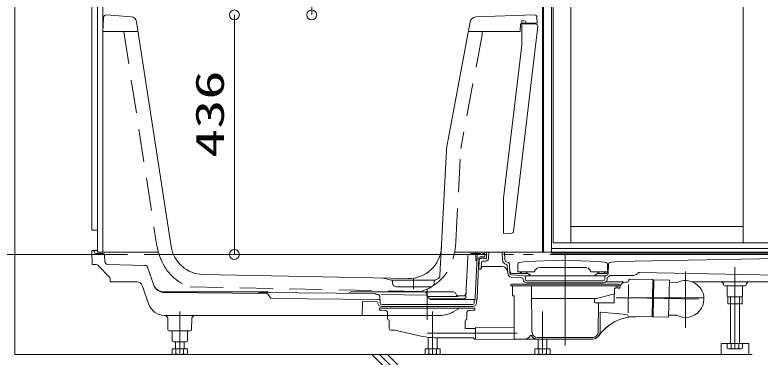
# Model space of a CAD drawing. Units: millimetres on the paper. Extents: x -305 to 305, y -152 to 152.
# Drawn here: x -253.09 to -207.9, y -97.58 to -76.82 of the extents above; entities that cross this region are included whole.
import ezdxf
from ezdxf.enums import TextEntityAlignment as Align

# ---------------------------------------------------------------- set-up
doc = ezdxf.new("R2010")
doc.units = ezdxf.units.MM
for name, pattern in [('DASHED2', [3, 2, -1]), ('LONG_CHAIN', [21, 18, -1, 1, -1]), ('LONG_DOUBLE_CHAIN', [21.8, 18, -1, 0.6, -0.6, 0.6, -1])]:
    doc.linetypes.add(name, pattern=pattern)
doc.layers.add('0-0_0', color=7, linetype='Continuous', lineweight=9)
doc.layers.add('0-1_VIEW0001', color=7, linetype='Continuous', lineweight=9)
doc.styles.add('ＭＳ ゴシック', font='')
doc.styles.get('ＭＳ ゴシック').set_extended_font_data('MS Gothic')

# ---------------------------------------------------------------- blocks, each defined once
blk = doc.blocks.new('_ORIGIN')
at = {"layer": '0-0_0'}
blk.add_line((0, 0), (-1, 0), dxfattribs=at)
blk.add_circle((0, 0), 0.5, dxfattribs=at)

msp = doc.modelspace()

# ---------------------------------------------------------------- linework, layer by layer
at = {"layer": '0-0_0'}
for p, q in [((-239.781, -90.754), (-239.781, -77.42)), ((-245.008, -91.354), (-239.781, -91.354))]:
    msp.add_line(p, q, dxfattribs=at)
at = {"layer": '0-1_VIEW0001'}
for p, q in [((-253.091, -14.02), (-253.091, -97.42)), ((-248.425, -89.887), (-248.425, -25.187)), ((-248.091, -91.22), (-248.091, -25.187)), ((-247.758, -77.82), (-247.758, -25.187)), ((-221.091, -91.22), (-221.091, -25.187)), ((-247.535, -76.821), (-246.049, -76.932)), ((-221.603, -76.82), (-225.131, -76.943)), ((-243.615, -90.87), (-245.714, -77.242)), ((-226.864, -84.601), (-225.479, -77.242)), ((-222.351, -77.17), (-222.351, -77.362)), ((-222.205, -77.175), (-222.351, -77.17)), ((-222.108, -77.306), (-222.108, -77.275)), ((-221.431, -76.984), (-221.425, -77.32)), ((-222.862, -89.981), (-221.375, -77.504)), ((-222.43, -77.385), (-222.441, -77.804)), ((-221.425, -77.32), (-222.363, -77.32)), ((-221.471, -77.392), (-222.351, -77.362)), ((-222.351, -78.652), (-222.351, -77.362)), ((-247.758, -91.22), (-247.758, -77.82)), ((-222.458, -77.82), (-225.588, -77.82)), ((-223.458, -87.939), (-222.351, -78.652)), ((-226.917, -85.043), (-227.315, -92.638)), ((-223.458, -87.939), (-223.458, -90.087)), ((-248.091, -89.887), (-248.425, -89.887)), ((-223.458, -90.087), (-222.958, -90.069)), ((-248.41, -91.954), (-248.425, -91.12)), ((-248.091, -91.12), (-248.425, -91.12)), ((-248.291, -91.153), (-248.29, -91.189)), ((-248.091, -91.22), (-244.384, -91.22)), ((-226.431, -91.22), (-220.541, -91.22)), ((-224.5, -91.572), (-224.484, -91.22)), ((-224.363, -91.578), (-224.348, -91.22)), ((-223.516, -91.682), (-223.545, -91.22)), ((-223.38, -91.674), (-223.408, -91.22)), ((-248.19, -91.287), (-247.754, -91.287)), ((-247.636, -91.798), (-247.654, -91.383)), ((-225.736, -93.901), (-225.629, -91.449)), ((-225.529, -91.354), (-224.962, -91.354)), ((-225.458, -91.354), (-225.425, -91.287)), ((-225.425, -91.287), (-224.858, -91.287)), ((-225.173, -93.985), (-225.062, -91.449)), ((-225.053, -93.99), (-224.947, -91.554)), ((-224.962, -91.354), (-224.8, -91.354)), ((-224.954, -92.254), (-224.929, -91.683)), ((-224.88, -91.49), (-224.631, -91.49)), ((-224.858, -91.287), (-224.825, -91.354)), ((-224.829, -91.587), (-224.631, -91.587)), ((-224.729, -91.324), (-224.721, -91.316)), ((-224.65, -91.287), (-224.594, -91.287)), ((-224.594, -91.287), (-224.597, -91.457)), ((-219.875, -91.704), (-222.09, -91.787)), ((-219.875, -91.704), (-217.659, -91.787)), ((-195.258, -91.354), (-216.591, -91.787)), ((-248.29, -91.954), (-248.41, -91.954)), ((-248.29, -91.954), (-248.233, -91.954)), ((-247.993, -92.056), (-247.368, -92.706)), ((-245.206, -92.017), (-247.474, -91.958)), ((-244.668, -93.217), (-245.053, -92.128)), ((-224.816, -92.222), (-224.798, -91.821)), ((-224.731, -91.757), (-224.55, -91.757)), ((-224.714, -92.087), (-223.544, -92.087)), ((-223.154, -91.845), (-223.245, -91.828)), ((-223.205, -92.508), (-223.235, -92.019)), ((-223.069, -92.5), (-223.103, -91.931)), ((-222.591, -91.94), (-222.599, -92.38)), ((-222.505, -91.842), (-222.09, -91.787)), ((-218.496, -92.147), (-221.253, -92.147)), ((-217.245, -91.842), (-217.659, -91.787)), ((-217.158, -91.94), (-217.15, -92.38)), ((-217.12, -92.52), (-217.095, -91.937)), ((-217.008, -91.842), (-216.591, -91.787)), ((-241.678, -92.565), (-229.262, -92.813)), ((-224.954, -92.254), (-224.849, -92.254)), ((-222.976, -92.593), (-222.227, -92.647)), ((-221.995, -92.504), (-222.911, -92.504)), ((-222.566, -92.414), (-221.657, -92.414)), ((-222.45, -92.442), (-222.45, -92.414)), ((-222.322, -92.502), (-222.439, -92.458)), ((-222.31, -92.504), (-222.156, -92.504)), ((-222.144, -92.502), (-222.027, -92.458)), ((-222.016, -92.442), (-222.016, -92.414)), ((-221.542, -92.314), (-221.571, -92.364)), ((-218.207, -92.314), (-218.179, -92.364)), ((-217.184, -92.414), (-218.092, -92.414)), ((-217.215, -92.504), (-217.755, -92.504)), ((-217.733, -92.442), (-217.733, -92.414)), ((-217.605, -92.502), (-217.722, -92.458)), ((-217.439, -92.504), (-217.594, -92.504)), ((-217.427, -92.502), (-217.311, -92.458)), ((-217.3, -92.442), (-217.3, -92.414)), ((-217.248, -92.631), (-217.187, -92.609)), ((-216.922, -92.62), (-215.579, -92.62)), ((-215.308, -92.487), (-215.344, -92.523)), ((-195.787, -92.826), (-215.187, -92.438)), ((-247.318, -93.02), (-247.322, -92.819)), ((-247.318, -93.02), (-245.684, -93.02)), ((-230.74, -92.788), (-230.268, -92.903)), ((-227.654, -92.92), (-230.196, -92.92)), ((-230.186, -93.099), (-230.192, -92.995)), ((-227.663, -93.099), (-227.657, -92.982)), ((-227.663, -93.099), (-227.657, -92.982)), ((-227.663, -93.099), (-227.657, -92.982)), ((-227.594, -92.894), (-227.463, -92.843)), ((-222.986, -92.729), (-222.328, -92.777)), ((-222.266, -92.84), (-222.265, -92.864)), ((-217.312, -92.654), (-222.138, -92.654)), ((-222.134, -92.743), (-222.129, -92.858)), ((-221.748, -93.074), (-222.046, -93.074)), ((-221.748, -92.954), (-222.029, -92.954)), ((-217.701, -92.954), (-221.748, -92.954)), ((-217.701, -93.074), (-221.748, -93.074)), ((-217.42, -92.954), (-217.701, -92.954)), ((-217.701, -93.074), (-217.404, -93.074)), ((-217.321, -92.858), (-217.315, -92.721)), ((-217.263, -93.02), (-216.178, -93.02)), ((-217.184, -92.864), (-217.181, -92.796)), ((-216.081, -93.037), (-215.938, -93.037)), ((-215.87, -92.918), (-215.871, -92.972)), ((-214.419, -92.881), (-215.802, -92.853)), ((-214.403, -92.898), (-214.448, -95.131)), ((-214.405, -93.012), (-214.337, -93.014)), ((-214.335, -92.899), (-214.38, -95.132)), ((-213.402, -92.918), (-214.335, -92.899)), ((-213.402, -92.918), (-213.447, -95.151)), ((-212.901, -93.045), (-213.404, -93.035)), ((-212.005, -93.02), (-207.942, -93.02)), ((-210.277, -93.02), (-210.356, -93.02)), ((-208.494, -93.02), (-208.573, -93.02)), ((-208.425, -93.02), (-199.425, -93.02)), ((-245.369, -93.242), (-244.964, -94.387)), ((-229.953, -93.32), (-227.896, -93.32)), ((-223.008, -93.187), (-223.008, -93.254)), ((-216.441, -93.254), (-223.008, -93.254)), ((-216.64, -93.154), (-222.975, -93.154)), ((-222.925, -93.27), (-222.925, -93.837)), ((-222.908, -93.254), (-222.863, -93.254)), ((-222.46, -93.254), (-222.692, -93.254)), ((-221.757, -93.254), (-221.733, -96.057)), ((-216.991, -93.154), (-216.475, -93.154)), ((-216.725, -93.42), (-216.725, -93.754)), ((-216.725, -93.437), (-216.725, -93.504)), ((-216.708, -93.404), (-216.638, -93.404)), ((-216.621, -93.287), (-216.622, -93.387)), ((-216.621, -93.287), (-216.587, -93.254)), ((-216.525, -93.254), (-216.525, -93.387)), ((-216.508, -93.404), (-216.415, -93.404)), ((-216.441, -93.187), (-216.441, -93.254)), ((-216.398, -93.354), (-216.398, -93.387)), ((-215.875, -93.181), (-215.91, -94.894)), ((-210.11, -93.184), (-210.11, -93.188)), ((-210.043, -93.254), (-208.806, -93.254)), ((-209.887, -93.254), (-209.887, -93.875)), ((-208.963, -93.254), (-208.963, -93.875)), ((-208.739, -93.184), (-208.739, -93.188)), ((-244.054, -93.62), (-237.816, -93.62)), ((-237.815, -93.723), (-244.046, -93.661)), ((-238.224, -93.652), (-231.29, -93.722)), ((-237.615, -93.971), (-237.73, -93.773)), ((-232.808, -93.706), (-232.787, -93.67)), ((-232.7, -93.62), (-228.265, -93.62)), ((-231.062, -93.791), (-231.142, -93.79)), ((-230.963, -93.886), (-230.946, -94.291)), ((-228.149, -93.82), (-230.878, -93.792)), ((-228.207, -93.62), (-226.483, -93.62)), ((-227.966, -94.037), (-228.178, -93.67)), ((-228.041, -93.908), (-226.201, -93.908)), ((-226.287, -93.858), (-226.396, -93.67)), ((-226.224, -93.868), (-225.894, -93.868)), ((-222.908, -93.854), (-222.825, -93.854)), ((-222.808, -93.87), (-222.808, -95.7)), ((-222.808, -93.87), (-222.808, -95.726)), ((-217.82, -94.02), (-216.725, -93.747)), ((-216.752, -93.754), (-216.752, -94.287)), ((-209.808, -93.92), (-209.887, -93.875)), ((-209.858, -93.92), (-208.991, -93.92)), ((-209.808, -93.92), (-209.041, -93.92)), ((-209.691, -93.92), (-209.691, -96.754)), ((-209.158, -93.92), (-209.158, -96.754)), ((-208.963, -93.875), (-209.041, -93.92)), ((-208.991, -93.92), (-208.991, -94.354)), ((-237.53, -94.021), (-231.049, -94.086)), ((-232.017, -94.213), (-232.031, -95.054)), ((-232.017, -94.213), (-231.149, -94.222)), ((-231.083, -94.285), (-231.082, -94.296)), ((-230.95, -94.182), (-230.946, -94.291)), ((-230.531, -94.387), (-230.846, -94.387)), ((-225.651, -94.387), (-230.531, -94.387)), ((-225.902, -94.054), (-227.899, -94.054)), ((-225.228, -94.087), (-227.88, -94.087)), ((-225.337, -94.387), (-225.651, -94.387)), ((-225.237, -94.291), (-225.231, -94.139)), ((-225.101, -94.297), (-225.093, -94.124)), ((-221.75, -94.02), (-217.82, -94.02)), ((-217.942, -94.037), (-217.942, -94.254)), ((-217.909, -94.287), (-216.752, -94.287)), ((-217.702, -94.303), (-217.717, -96.057)), ((-230.991, -94.62), (-230.991, -94.704)), ((-225.208, -94.604), (-230.975, -94.604)), ((-230.871, -94.737), (-230.958, -94.737)), ((-230.871, -94.737), (-230.651, -94.747)), ((-225.651, -94.507), (-230.862, -94.507)), ((-226.09, -94.599), (-226.509, -94.836)), ((-225.651, -94.507), (-225.32, -94.507)), ((-225.312, -94.737), (-225.532, -94.747)), ((-225.315, -94.604), (-225.208, -94.604)), ((-225.312, -94.737), (-225.225, -94.737)), ((-225.191, -94.62), (-225.191, -94.704)), ((-217.608, -94.896), (-217.608, -96.054)), ((-217.572, -94.863), (-215.975, -94.988)), ((-232.031, -95.054), (-244.021, -95.054)), ((-243.894, -95.118), (-243.822, -95.189)), ((-243.822, -95.189), (-243.808, -95.922)), ((-242.36, -95.189), (-242.375, -95.922)), ((-242.36, -95.189), (-242.289, -95.118)), ((-227.698, -95.054), (-232.031, -95.054)), ((-230.491, -94.913), (-230.491, -95.265)), ((-230.462, -95.32), (-230.421, -95.347)), ((-227.698, -95.054), (-227.331, -95.054)), ((-225.721, -95.32), (-225.762, -95.347)), ((-225.691, -94.913), (-225.691, -95.22)), ((-225.691, -95.22), (-225.691, -95.265)), ((-214.465, -95.147), (-215.848, -95.119)), ((-214.446, -95.012), (-214.378, -95.013)), ((-213.447, -95.151), (-214.38, -95.132)), ((-212.942, -95.045), (-213.445, -95.034)), ((-230.391, -95.854), (-230.391, -95.403)), ((-225.791, -95.813), (-225.791, -95.403)), ((-225.158, -96.408), (-225.158, -95.796)), ((-225.142, -95.779), (-222.841, -95.759)), ((-222.808, -96.508), (-222.808, -95.759)), ((-243.741, -95.987), (-242.442, -95.987)), ((-243.553, -95.987), (-243.553, -96.608)), ((-242.63, -95.987), (-242.63, -96.608)), ((-230.058, -95.954), (-230.291, -95.954)), ((-230.058, -95.954), (-228.37, -96.326)), ((-225.758, -95.846), (-225.158, -95.849)), ((-243.553, -96.608), (-243.475, -96.654)), ((-242.708, -96.654), (-243.475, -96.654)), ((-243.358, -96.654), (-243.358, -97.087)), ((-242.825, -96.654), (-242.825, -97.087)), ((-242.708, -96.654), (-242.63, -96.608)), ((-228.025, -96.383), (-228.025, -97.087)), ((-225.275, -96.404), (-227.653, -96.404)), ((-227.491, -96.403), (-227.491, -97.087)), ((-225.258, -96.42), (-225.258, -96.454)), ((-225.191, -96.487), (-225.225, -96.487)), ((-225.158, -96.47), (-225.158, -96.408)), ((-225.158, -96.409), (-225.158, -96.454)), ((-225.142, -96.487), (-222.808, -96.507)), ((-218.041, -96.487), (-222.808, -96.487)), ((-221.399, -96.387), (-218.05, -96.387)), ((-221.358, -96.487), (-221.358, -97.087)), ((-220.825, -96.487), (-220.825, -97.087)), ((-243.553, -97.087), (-243.553, -97.375)), ((-243.553, -97.087), (-242.63, -97.087)), ((-243.322, -97.087), (-243.322, -97.375)), ((-242.86, -97.087), (-242.86, -97.375)), ((-242.63, -97.087), (-242.63, -97.375)), ((-228.22, -97.087), (-228.22, -97.375)), ((-228.22, -97.087), (-227.296, -97.087)), ((-227.989, -97.087), (-227.989, -97.375)), ((-227.527, -97.087), (-227.527, -97.375)), ((-227.296, -97.087), (-227.296, -97.375)), ((-221.553, -97.087), (-220.629, -97.087)), ((-221.553, -97.087), (-221.553, -97.375)), ((-221.322, -97.087), (-221.322, -97.375)), ((-220.86, -97.087), (-220.86, -97.375)), ((-220.629, -97.087), (-220.629, -97.375)), ((-210.258, -96.754), (-210.258, -97.42)), ((-209.887, -96.754), (-209.887, -97.042)), ((-209.887, -96.754), (-208.963, -96.754)), ((-209.808, -97.087), (-209.887, -97.042)), ((-209.808, -97.087), (-209.041, -97.087)), ((-209.656, -96.754), (-209.656, -97.042)), ((-209.194, -96.754), (-209.194, -97.042)), ((-208.963, -97.042), (-209.041, -97.087)), ((-208.963, -96.754), (-208.963, -97.042)), ((-208.383, -97.42), (-253.091, -97.42)), ((-208.383, -97.42), (-253.091, -97.42)), ((-208.383, -97.42), (-253.091, -97.42)), ((-243.475, -97.42), (-243.553, -97.375)), ((-243.475, -97.42), (-242.708, -97.42)), ((-242.63, -97.375), (-242.708, -97.42)), ((-231.443, -97.42), (-227.443, -101.42)), ((-230.971, -97.42), (-226.971, -101.42)), ((-230.5, -97.42), (-226.5, -101.42)), ((-228.141, -97.42), (-228.22, -97.375)), ((-228.141, -97.42), (-227.375, -97.42)), ((-227.296, -97.375), (-227.375, -97.42)), ((-221.475, -97.42), (-221.553, -97.375)), ((-221.475, -97.42), (-220.708, -97.42)), ((-220.629, -97.375), (-220.708, -97.42)), ((-208.591, -97.42), (-210.258, -97.42))]:
    msp.add_line(p, q, dxfattribs=at)
at = {"layer": '0-1_VIEW0001', "color": 5}
for p, q in [((-221.041, -25.187), (-221.041, -91.22)), ((-220.541, -25.187), (-220.541, -91.27)), ((-220.441, -27.787), (-220.441, -90.654)), ((-219.375, -60.212), (-219.375, -90.654)), ((-208.925, -60.212), (-208.925, -90.654)), ((-208.925, -89.654), (-219.375, -89.654)), ((-220.441, -90.654), (-195.075, -90.654)), ((-221.041, -91.22), (-194.475, -91.22)), ((-220.541, -90.987), (-194.975, -90.987)), ((-220.541, -91.27), (-194.975, -91.27))]:
    msp.add_line(p, q, dxfattribs=at)
at = {"layer": '0-1_VIEW0001', "color": 4, "linetype": 'DASHED2'}
for p, q in [((-246.488, -77.82), (-244.518, -90.613)), ((-224.758, -78.025), (-226.056, -84.922)), ((-226.352, -90.568), (-226.056, -84.922)), ((-228.457, -93.596), (-242.512, -93.315))]:
    msp.add_line(p, q, dxfattribs=at)
at = {"layer": '0-1_VIEW0001', "color": 4}
msp.add_line((-224.758, -78.025), (-224.758, -77.82), dxfattribs=at)
at = {"layer": '0-1_VIEW0001', "linetype": 'LONG_CHAIN'}
for p, q in [((-225.141, -91.22), (-225.141, -91.57)), ((-219.725, -91.27), (-219.725, -93.763)), ((-225.144, -91.434), (-225.144, -91.74)), ((-209.425, -92.122), (-209.425, -97.087)), ((-212.425, -92.389), (-212.425, -95.81)), ((-228.925, -93.454), (-228.925, -92.787)), ((-219.725, -92.916), (-219.725, -96.879)), ((-219.725, -92.963), (-219.725, -93.895)), ((-228.091, -93.458), (-228.091, -95.078)), ((-228.091, -93.458), (-228.091, -95.318)), ((-216.629, -93.987), (-211.31, -93.987)), ((-215.786, -93.986), (-211.629, -94.071)), ((-243.091, -94.82), (-243.091, -97.42)), ((-227.758, -94.82), (-227.758, -97.42)), ((-221.091, -94.82), (-221.091, -97.42)), ((-228.091, -96.12), (-223.856, -96.12)), ((-225.449, -96.12), (-222.627, -96.12))]:
    msp.add_line(p, q, dxfattribs=at)
at = {"layer": '0-1_VIEW0001', "linetype": 'LONG_DOUBLE_CHAIN'}
msp.add_line((-264.254, -91.354), (-181.091, -91.354), dxfattribs=at)
at = {"layer": '0-1_VIEW0001', "linetype": 'DASHED2'}
msp.add_line((-217.83, -94.287), (-217.072, -94.287), dxfattribs=at)
at = {"layer": '0-1_VIEW0001', "color": 2}
msp.add_line((-219.725, -95.621), (-219.716, -95.621), dxfattribs=at)
at = {"layer": '0-1_VIEW0001'}
for points in [[(-245.62, -77.82), (-247.758, -77.82), (-247.714, -76.978)], [(-209.858, -93.92), (-209.858, -94.354), (-208.991, -94.354)], [(-210.258, -96.754), (-208.591, -96.754), (-208.591, -97.42)]]:
    msp.add_lwpolyline(points, dxfattribs=at)
for centre, radius, start, end in [((-247.548, -76.987), 0.167, 86.7931, 177), ((-221.597, -76.987), 0.167, 1, 91.4971), ((-246.076, -77.297), 0.367, 8.7541, 85.7239), ((-225.119, -77.31), 0.367, 91.9966, 169.34), ((-222.208, -77.275), 0.1, 0, 88.0002), ((-222.363, -77.387), 0.0667, 90, 178.5), ((-222.041, -77.306), 0.0667, 180, 268), ((-221.475, -77.492), 0.1, 353.2049, 88), ((-222.458, -77.804), 0.0167, 270, 358.5), ((-223.588, -85.218), 3.333, 169.34, 177), ((-222.961, -89.969), 0.1, 272, 353.2049), ((-248.324, -91.154), 0.0333, 1, 90), ((-248.19, -91.187), 0.1, 181, 270), ((-241.638, -90.566), 2, 188.7541, 268.8542), ((-229.222, -90.814), 2, 268.8542, 357), ((-247.754, -91.387), 0.1, 2.5, 90), ((-225.529, -91.454), 0.1, 90, 177.5), ((-224.962, -91.454), 0.1, 90, 177.5), ((-224.88, -91.557), 0.0667, 90, 177.5), ((-224.829, -91.687), 0.1, 90, 177.5), ((-224.8, -91.254), 0.1, 270, 315), ((-224.65, -91.387), 0.1, 90, 135), ((-224.631, -91.457), 0.0333, 270, 359), ((-224.631, -91.654), 0.0667, 45.5847, 90), ((-224.55, -91.57), 0.05, 225.5847, 357.5), ((-224.55, -91.57), 0.187, 270, 357.5), ((-223.214, -91.664), 0.303, 183.5, 256.2892), ((-223.214, -91.664), 0.167, 183.5, 259.2782), ((-248.233, -92.287), 0.333, 43.8562, 90), ((-247.469, -91.791), 0.167, 182.5, 268.4951), ((-245.21, -92.184), 0.167, 19.5024, 88.4951), ((-224.714, -92.187), 0.1, 90, 177.5), ((-224.731, -91.824), 0.0667, 90, 177.5), ((-223.544, -92.42), 0.333, 3.5, 90), ((-223.301, -92.023), 0.0667, 3.5, 76.2892), ((-223.203, -91.937), 0.1, 3.5, 79.2782), ((-222.491, -91.941), 0.1, 97.5946, 179), ((-221.253, -92.48), 0.333, 90, 150), ((-218.496, -92.48), 0.333, 30, 90), ((-217.258, -91.941), 0.1, 1, 82.4054), ((-216.995, -91.942), 0.1, 97.5946, 177.5), ((-227.548, -92.625), 0.233, 291.4815, 357), ((-224.849, -92.22), 0.0333, 270, 357.5), ((-222.969, -92.493), 0.237, 183.5, 265.8794), ((-222.911, -92.337), 0.167, 183.5, 270), ((-222.969, -92.493), 0.1, 183.5, 265.8794), ((-222.566, -92.38), 0.0333, 179, 270), ((-222.433, -92.442), 0.0167, 180, 249.444), ((-222.31, -92.47), 0.0333, 249.444, 270), ((-222.156, -92.47), 0.0333, 270, 290.5561), ((-222.033, -92.442), 0.0167, 290.5561, 0), ((-221.995, -92.604), 0.1, 25.5556, 90), ((-221.817, -92.512), 0.1, 207.3269, 272.6017), ((-221.657, -92.314), 0.1, 270, 330), ((-218.092, -92.314), 0.1, 210, 270), ((-217.935, -92.516), 0.1, 268.5795, 334.0747), ((-217.755, -92.604), 0.1, 90, 155.6322), ((-217.716, -92.442), 0.0167, 180, 249.444), ((-217.594, -92.47), 0.0333, 249.444, 270), ((-217.439, -92.47), 0.0333, 270, 290.556), ((-217.215, -92.725), 0.1, 109.5042, 177.5), ((-217.316, -92.442), 0.0167, 290.5561, 0), ((-217.215, -92.404), 0.1, 270, 357.5), ((-217.22, -92.515), 0.1, 289.5042, 357.5), ((-217.184, -92.38), 0.0333, 270, 1), ((-216.922, -92.787), 0.167, 90, 137.6433), ((-215.579, -92.287), 0.333, 270, 315), ((-215.19, -92.605), 0.167, 88.8542, 135), ((-247.488, -92.822), 0.167, 1, 43.8562), ((-245.684, -93.354), 0.333, 19.5024, 90), ((-230.78, -92.95), 0.167, 76.341, 88.8542), ((-230.292, -93), 0.1, 3, 76.341), ((-227.557, -92.987), 0.1, 111.4815, 177), ((-222.333, -92.843), 0.0667, 2.5, 85.8794), ((-222.046, -92.854), 0.22, 182.5, 270), ((-222.234, -92.747), 0.1, 2.5, 85.8794), ((-222.029, -92.854), 0.1, 182.5, 270), ((-217.42, -92.854), 0.1, 270, 357.5), ((-217.404, -92.854), 0.22, 270, 357.5442), ((-217.114, -92.799), 0.0667, 110.4347, 177.5), ((-217.22, -92.515), 0.237, 290.4347, 317.6433), ((-216.081, -93.354), 0.317, 90, 180), ((-215.938, -92.97), 0.0667, 270, 358.8333), ((-215.803, -92.919), 0.0667, 88.8333, 178.8333), ((-214.419, -92.897), 0.0167, 358.8333, 88.8333), ((-212.425, -94.055), 1.117, 242.4083, 115.256), ((-210.277, -93.187), 0.167, 1.1546, 90), ((-208.573, -93.187), 0.167, 90, 178.8454), ((-244.054, -92.954), 0.667, 199.5025, 270), ((-244.039, -92.994), 0.667, 199.5025, 269.4271), ((-229.953, -93.087), 0.233, 183, 270), ((-227.896, -93.087), 0.233, 270, 357), ((-222.975, -93.187), 0.0333, 90, 180), ((-222.908, -93.27), 0.0167, 90, 180), ((-216.708, -93.42), 0.0167, 90, 180), ((-216.638, -93.387), 0.0167, 270, 359.5), ((-216.508, -93.387), 0.0167, 180, 270), ((-216.475, -93.187), 0.0333, 0, 90), ((-216.415, -93.387), 0.0167, 270, 0), ((-210.043, -93.187), 0.0667, 181.1546, 270), ((-208.806, -93.187), 0.0667, 270, 358.8454), ((-238.373, -93.617), 0.1, 269.4271, 317.6168), ((-238.225, -93.752), 0.1, 89.4271, 137.6167), ((-237.816, -93.72), 0.1, 39.1524, 90), ((-237.816, -93.823), 0.1, 30, 89.4271), ((-237.529, -93.921), 0.1, 210, 269.4271), ((-232.7, -93.72), 0.1, 90, 150), ((-231.291, -93.822), 0.1, 41.2374, 89.4271), ((-231.141, -93.69), 0.1, 221.2374, 269.4271), ((-231.063, -93.891), 0.1, 2.5, 89.4271), ((-228.265, -93.72), 0.1, 30, 90), ((-228.15, -93.92), 0.1, 30, 89.4271), ((-226.483, -93.72), 0.1, 30, 90), ((-226.224, -93.768), 0.1, 210, 270), ((-226.201, -93.808), 0.1, 210, 270), ((-225.902, -93.887), 0.167, 270, 357.5), ((-225.894, -93.701), 0.167, 270, 357.5), ((-225.339, -93.977), 0.167, 321.53, 357.5), ((-225.339, -93.977), 0.287, 329.2351, 357.5), ((-222.908, -93.837), 0.0167, 180, 270), ((-222.825, -93.87), 0.0167, 0, 90), ((-244.021, -94.054), 1, 199.5025, 270), ((-231.149, -94.288), 0.0667, 2.5, 89.4271), ((-230.862, -94.287), 0.22, 182.5, 270), ((-231.05, -94.186), 0.1, 2.5, 89.4271), ((-230.846, -94.287), 0.1, 182.5, 270), ((-227.899, -93.954), 0.1, 210, 270), ((-227.88, -93.987), 0.1, 210, 270), ((-225.337, -94.287), 0.1, 270, 357.5), ((-225.32, -94.287), 0.22, 270, 357.5), ((-225.131, -94.143), 0.1, 141.53, 177.5), ((-217.959, -94.037), 0.0167, 0, 90), ((-217.909, -94.254), 0.0333, 180, 270), ((-217.685, -94.304), 0.0167, 90, 179.5), ((-230.975, -94.62), 0.0167, 90, 180), ((-230.958, -94.704), 0.0333, 180, 270), ((-230.658, -94.913), 0.167, 0, 87.5), ((-227.331, -93.387), 1.667, 270, 299.5778), ((-225.525, -94.913), 0.167, 92.5, 180), ((-225.225, -94.704), 0.0333, 270, 0), ((-225.208, -94.62), 0.0167, 0, 90), ((-217.575, -94.896), 0.0333, 85.5, 180), ((-243.729, -94.953), 0.233, 205.603, 225.0005), ((-242.454, -94.953), 0.233, 314.9998, 334.3972), ((-230.425, -95.265), 0.0667, 180, 236.3099), ((-230.458, -95.403), 0.0667, 0, 56.3099), ((-225.725, -95.403), 0.0667, 123.6901, 180), ((-225.758, -95.265), 0.0667, 303.6901, 0), ((-215.476, -97.794), 2.667, 88.8333, 145.8572), ((-215.98, -95.055), 0.0667, 1.1307, 85.5), ((-215.847, -95.052), 0.0667, 181.1308, 268.8333), ((-214.465, -95.13), 0.0167, 268.8333, 358.8333), ((-225.141, -95.796), 0.0167, 90.5, 180), ((-222.841, -95.726), 0.0333, 270.5, 0), ((-215.476, -97.794), 2.667, 115.2355, 145.8572), ((-243.741, -95.92), 0.0667, 181.1546, 270), ((-242.442, -95.92), 0.0667, 270, 358.8454), ((-230.291, -95.854), 0.1, 180, 270), ((-225.758, -95.813), 0.0333, 180, 269.75), ((-221.399, -96.054), 0.333, 180.5, 270), ((-218.05, -96.054), 0.333, 270, 359.5), ((-218.041, -96.054), 0.433, 270, 0), ((-227.653, -93.07), 3.333, 257.5741, 270), ((-225.275, -96.42), 0.0167, 0, 90), ((-225.225, -96.454), 0.0333, 180, 270), ((-225.191, -96.454), 0.0333, 270, 0), ((-225.141, -96.47), 0.0167, 180, 269.5), ((-222.197, -96.054), 0.433, 270, 328.7188), ((-221.798, -96.296), 0.0333, 31.2812, 148.7188), ((-221.399, -96.054), 0.433, 211.2812, 270), ((-209.814, -96.787), 0.3, 271.2052, 301.9385), ((-209.425, -96.476), 0.611, 247.7812, 292.2178), ((-209.035, -96.787), 0.3, 238.0615, 268.7948), ((-243.481, -97.12), 0.3, 271.2052, 301.9385), ((-243.091, -96.809), 0.611, 247.7812, 292.2178), ((-242.702, -97.12), 0.3, 238.0615, 268.7948), ((-228.148, -97.12), 0.3, 271.2052, 301.9385), ((-227.758, -96.809), 0.611, 247.7812, 292.2178), ((-227.368, -97.12), 0.3, 238.0615, 268.7948), ((-221.481, -97.12), 0.3, 271.2052, 301.9385), ((-221.091, -96.809), 0.611, 247.7812, 292.2178), ((-220.702, -97.12), 0.3, 238.0615, 268.7948)]:
    msp.add_arc(centre, radius, start, end, dxfattribs=at)
at = {"layer": '0-1_VIEW0001', "color": 4, "linetype": 'DASHED2'}
for centre, radius, start, end in [((-239.721, -89.874), 4.853, 188.7541, 201.7049), ((-231.199, -90.314), 4.853, 344.2727, 357), ((-241.567, -90.609), 2.867, 201.7049, 250.7566), ((-229.287, -90.852), 2.867, 286.8187, 344.2727)]:
    msp.add_arc(centre, radius, start, end, dxfattribs=at)

# ---------------------------------------------------------------- block references
at = {"layer": '0-0_0', "xscale": 0.6, "yscale": 0.6}
for p, rotation in [((-235.091, -76.82), 270), ((-239.781, -76.82), 90), ((-239.781, -91.354), 270)]:
    msp.add_blockref('_ORIGIN', p, dxfattribs=dict(at, rotation=rotation))

# ---------------------------------------------------------------- texts
at = {"layer": '0-0_0', "style": 'ＭＳ ゴシック', "width": 1.5}
msp.add_text('436', height=1.73, rotation=90, dxfattribs=at).set_placement((-239.898, -85.489), align=Align.BOTTOM_LEFT)

doc.saveas('drawing.dxf')
